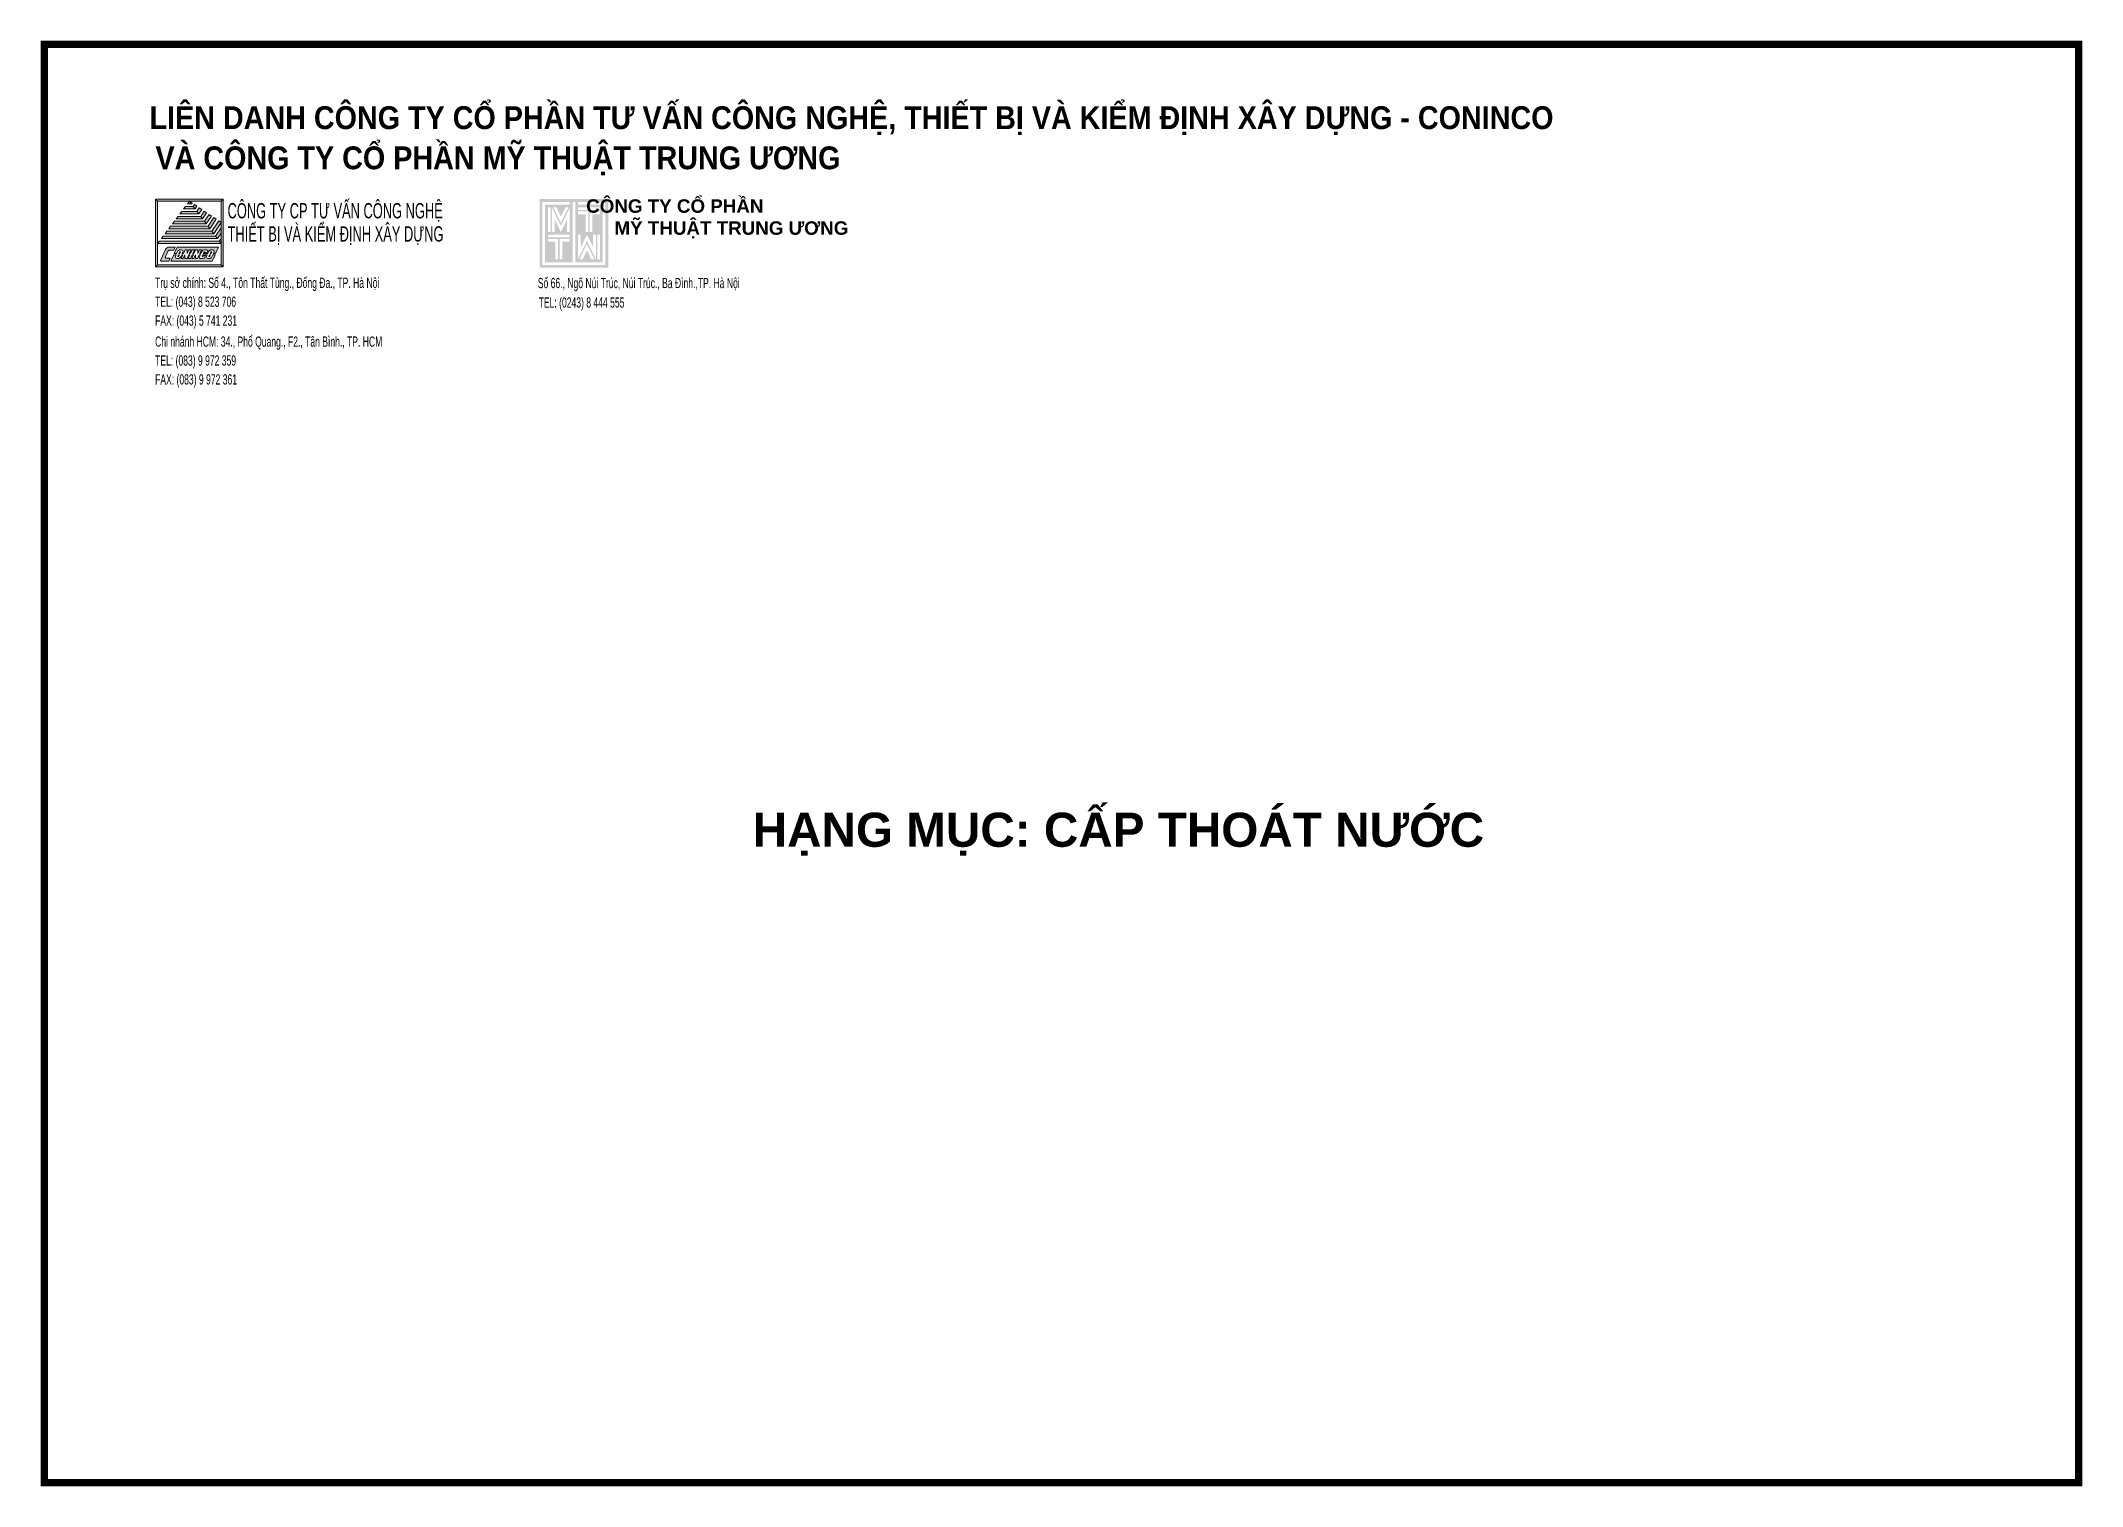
# Paper-space layout 'bia lot' of a CAD drawing. Header units: millimetres. Extents: x -470 to 126, y -326 to 96.
import ezdxf
from ezdxf.enums import TextEntityAlignment as Align

# ---------------------------------------------------------------- set-up
doc = ezdxf.new("R2010")
doc.units = ezdxf.units.MM
for name, color, linetype, lineweight in [('7', 7, 'Continuous', 20), ('A-KÝ HIỆU', 40, 'Continuous', 20), ('A1-KÝ HIỆU', 40, 'Continuous', 20), ('A1-TEXT', 9, 'Continuous', 18), ('i_Khung ten', 4, 'Continuous', 20), ('T', 8, 'Continuous', 13)]:
    doc.layers.add(name, color=color, linetype=linetype, lineweight=lineweight)
doc.layers.add('tongchieudai', color=7, linetype='Continuous')
doc.styles.add('Arial', font='arial.ttf')
doc.styles.add('ARIAL-BD', font='arialbd.ttf')
doc.styles.add('style8', font='')
doc.styles.add('V1', font='')
doc.styles.get('style8').set_extended_font_data('.VnHelvetInsH', bold=True)
doc.styles.get('V1').set_extended_font_data('.VnArialH', bold=True)

# ---------------------------------------------------------------- blocks, each defined once
blk = doc.blocks.new('A$C4EFA0292')
h = blk.add_hatch(color=0)
h.paths.add_polyline_path([(-0.3, 4.29), (0.3, 4.29), (0, 4.69)])
h.paths.add_polyline_path([(0.39, 4.43), (0, 4.69), (0.3, 4.29)])
h.paths.add_polyline_path([(4.69, 4.69), (5, 5), (-5, 5), (-4.69, 4.69)])
h.paths.add_polyline_path([(4.69, -4.69), (5, -5), (5, 5), (4.69, 4.69)])
h.paths.add_polyline_path([(-4.69, 4.69), (-5, 5), (-5, -5), (-4.69, -4.69)])
h.paths.add_polyline_path([(5, -5), (4.69, -4.69), (-4.69, -4.69), (-5, -5)])
h.paths.add_polyline_path([(0.34, -3.76), (0.59, -3.2), (0.43, -3.2), (0.17, -3.76), (-0.17, -3.76), (0.08, -3.2), (-0.09, -3.2), (-0.34, -3.76), (-0.65, -3.76), (-0.65, -3.2), (-0.9, -3.76), (-1.21, -3.76), (-0.96, -3.2), (-1.13, -3.2), (-1.27, -3.5, -0.293611), (-1.67, -3.76), (-1.87, -3.76, -0.546059), (-2.07, -3.45), (-1.96, -3.2), (-2.3, -3.2), (-2.75, -4.18), (3.36, -4.18), (3.81, -3.2), (3.46, -3.2), (3.33, -3.5, -0.293611), (2.93, -3.76), (2.72, -3.76, -0.546059), (2.52, -3.45), (2.64, -3.2), (1.98, -3.2), (1.87, -3.43, 0.750604), (1.91, -3.47, 0.385557), (2.02, -3.42), (2.06, -3.33), (2.4, -3.33), (2.29, -3.57, -0.293611), (2.01, -3.76), (1.63, -3.76, -0.546059), (1.48, -3.53), (1.64, -3.2), (1.46, -3.2), (1.21, -3.76), (0.9, -3.76), (0.9, -3.2), (0.65, -3.76)])
h.paths.add_polyline_path([(-1.79, -2.07), (-2.23, -3.04), (-1.89, -3.04), (-1.75, -2.75, -0.293611), (-1.35, -2.49), (-1.15, -2.49, -0.546059), (-0.95, -2.8), (-1.06, -3.04), (-0.89, -3.04), (-0.64, -2.49), (-0.33, -2.49), (-0.33, -3.04), (-0.07, -2.49), (0.24, -2.49), (-0.02, -3.04), (0.16, -3.04), (0.4, -2.5), (0.75, -2.5), (0.5, -3.04), (0.66, -3.04), (0.92, -2.49), (1.23, -2.49), (1.23, -3.04), (1.48, -2.49), (1.79, -2.49), (1.54, -3.04), (1.71, -3.04), (1.88, -2.67, -0.293611), (2.16, -2.49), (2.55, -2.49, -0.546059), (2.69, -2.71), (2.6, -2.91), (2.25, -2.91), (2.3, -2.81, 0.750604), (2.26, -2.78, 0.385557), (2.15, -2.82), (2.05, -3.04), (2.71, -3.04), (2.84, -2.75, -0.293611), (3.24, -2.49), (3.45, -2.49, -0.546059), (3.65, -2.8), (3.54, -3.04), (3.88, -3.04), (4.32, -2.07)])
h.paths.add_polyline_path([(-2.28, -2.51), (-2.08, -2.07), (-2.96, -2.07, 0.293611), (-3.52, -2.43), (-4.23, -3.98, 0.546059), (-4.1, -4.18), (-3.04, -4.18), (-2.84, -3.74), (-3.4, -3.74, -0.546059), (-3.54, -3.52), (-3.16, -2.69, -0.293611), (-2.87, -2.51)])
h.paths.add_polyline_path([(-1.44, -2.82), (-1.54, -3.04), (-1.4, -3.04), (-1.3, -2.81, 0.750604), (-1.34, -2.78, 0.385557)])
h.paths.add_polyline_path([(-1.48, -3.2), (-1.62, -3.2), (-1.72, -3.43, 0.750604), (-1.68, -3.47, 0.385557), (-1.58, -3.42)], flags=17)
h.paths.add_polyline_path([(3.3, -2.81, 0.750604), (3.26, -2.78, 0.385557), (3.15, -2.82), (3.05, -3.04), (3.19, -3.04)], flags=17)
h.paths.add_polyline_path([(3.12, -3.2), (2.98, -3.2), (2.87, -3.43, 0.750604), (2.91, -3.47, 0.385557), (3.02, -3.42)], flags=17)
h.paths.add_polyline_path([(4.69, -1.56), (4.41, -1.2), (-4.41, -1.2), (-4.69, -1.56)])
h.paths.add_polyline_path([(4.69, -0.79), (4.41, -1.2), (4.69, -1.56)])
h.paths.add_polyline_path([(4.69, -0.01), (4.69, 0.77), (3.86, -0.47), (4.14, -0.83)])
h.paths.add_polyline_path([(-3.86, -0.47), (-4.14, -0.83), (4.14, -0.83), (3.86, -0.47)])
h.paths.add_polyline_path([(3.59, -0.1), (3.32, 0.27), (-3.32, 0.27), (-3.59, -0.1)])
h.paths.add_polyline_path([(3.59, -0.1), (4.69, 1.55), (4.69, 1.56), (4.34, 1.8), (3.32, 0.27)])
h.paths.add_polyline_path([(3.98, 2.04), (3.62, 2.27), (2.77, 1), (3.04, 0.63)])
h.paths.add_polyline_path([(3.04, 0.63), (2.77, 1), (-2.77, 1), (-3.04, 0.63)])
h.paths.add_polyline_path([(2.49, 1.36), (2.22, 1.73), (-2.22, 1.73), (-2.49, 1.36)])
h.paths.add_polyline_path([(2.49, 1.36), (3.26, 2.51), (2.9, 2.75), (2.22, 1.73)])
h.paths.add_polyline_path([(1.95, 2.09), (2.54, 2.99), (2.19, 3.23), (1.67, 2.46)])
h.paths.add_polyline_path([(-1.67, 2.46), (-1.95, 2.09), (1.95, 2.09), (1.67, 2.46)])
h.paths.add_polyline_path([(1.83, 3.47), (1.47, 3.71), (1.12, 3.19), (1.4, 2.82)])
h.paths.add_polyline_path([(1.4, 2.82), (1.12, 3.19), (-1.12, 3.19), (-1.4, 2.82)])
h.paths.add_polyline_path([(0.85, 3.56), (1.11, 3.95), (0.75, 4.19), (0.57, 3.92)])
h.paths.add_polyline_path([(0.85, 3.56), (0.57, 3.92), (-0.57, 3.92), (-0.85, 3.56)])
at = {"color": 0}
for points in [[(5, 5), (-5, 5), (-4.69, 4.69), (4.69, 4.69), (5, 5)], [(-4.69, 4.69), (-5, 5), (-5, -5), (-4.69, -4.69), (-4.69, 4.69)], [(1.12, 3.19), (-1.12, 3.19), (-1.4, 2.82), (1.4, 2.82), (1.12, 3.19)], [(0.57, 3.92), (-0.57, 3.92), (-0.85, 3.56), (0.85, 3.56), (0.57, 3.92)], [(0, 4.69), (-0.3, 4.29), (0.3, 4.29), (0, 4.69)], [(0.39, 4.43), (0, 4.69), (0.3, 4.29), (0.39, 4.43)], [(1.11, 3.95), (0.75, 4.19), (0.57, 3.92), (0.85, 3.56), (1.11, 3.95)], [(1.83, 3.47), (1.47, 3.71), (1.12, 3.19), (1.4, 2.82), (1.83, 3.47)], [(2.54, 2.99), (2.19, 3.23), (1.67, 2.46), (1.95, 2.09), (2.54, 2.99)], [(5, 5), (4.69, 4.69), (4.69, -4.69), (5, -5), (5, 5)], [(3.32, 0.27), (-3.32, 0.27), (-3.59, -0.1), (3.59, -0.1), (3.32, 0.27)], [(2.77, 1), (-2.77, 1), (-3.04, 0.63), (3.04, 0.63), (2.77, 1)], [(2.22, 1.73), (-2.22, 1.73), (-2.49, 1.36), (2.49, 1.36), (2.22, 1.73)], [(1.67, 2.46), (-1.67, 2.46), (-1.95, 2.09), (1.95, 2.09), (1.67, 2.46)], [(3.26, 2.51), (2.9, 2.75), (2.22, 1.73), (2.49, 1.36), (3.26, 2.51)], [(3.98, 2.04), (3.62, 2.27), (2.77, 1), (3.04, 0.63), (3.98, 2.04)], [(4.69, 1.55), (4.69, 1.56), (4.34, 1.8), (3.32, 0.27), (3.59, -0.1), (4.69, 1.55)], [(4.69, -0.01), (4.69, 0.77), (3.86, -0.47), (4.14, -0.83), (4.69, -0.01)], [(4.41, -1.2), (-4.41, -1.2), (-4.69, -1.56), (4.69, -1.56), (4.41, -1.2)], [(3.86, -0.47), (-3.86, -0.47), (-4.14, -0.83), (4.14, -0.83), (3.86, -0.47)], [(4.69, -0.79), (4.41, -1.2), (4.69, -1.56), (4.69, -0.79)], [(4.69, -4.69), (-4.69, -4.69), (-5, -5), (5, -5), (4.69, -4.69)]]:
    blk.add_lwpolyline(points, close=True, dxfattribs=at)
for points in [[(-2.08, -2.07), (-2.96, -2.07, 0.293611), (-3.52, -2.43), (-4.23, -3.98, 0.546059), (-4.1, -4.18), (-3.04, -4.18), (-2.84, -3.74), (-3.4, -3.74, -0.546059), (-3.54, -3.52), (-3.16, -2.69, -0.293611), (-2.87, -2.51), (-2.28, -2.51), (-2.08, -2.07)], [(4.32, -2.07), (-1.79, -2.07), (-2.23, -3.04), (-1.89, -3.04), (-1.75, -2.75, -0.293611), (-1.35, -2.49), (-1.15, -2.49, -0.546059), (-0.95, -2.8), (-1.06, -3.04), (-0.89, -3.04), (-0.64, -2.49), (-0.33, -2.49), (-0.33, -3.04), (-0.07, -2.49), (0.24, -2.49), (-0.02, -3.04), (0.16, -3.04), (0.4, -2.5), (0.75, -2.5), (0.5, -3.04), (0.66, -3.04), (0.92, -2.49), (1.23, -2.49), (1.23, -3.04), (1.48, -2.49), (1.79, -2.49), (1.54, -3.04), (1.71, -3.04), (1.88, -2.67, -0.293611), (2.16, -2.49), (2.55, -2.49, -0.546059), (2.69, -2.71), (2.6, -2.91), (2.25, -2.91), (2.3, -2.81, 0.546059), (2.27, -2.77), (2.23, -2.77, 0.293611), (2.15, -2.82), (2.05, -3.04), (2.71, -3.04), (2.84, -2.75, -0.293611), (3.24, -2.49), (3.45, -2.49, -0.546059), (3.65, -2.8), (3.54, -3.04), (3.88, -3.04), (4.32, -2.07)], [(-1.32, -2.77, -0.546059), (-1.3, -2.81), (-1.4, -3.04), (-1.54, -3.04), (-1.44, -2.82, -0.293611), (-1.37, -2.77), (-1.32, -2.77, -0.546059)], [(3.27, -2.77, -0.546059), (3.3, -2.81), (3.19, -3.04), (3.05, -3.04), (3.15, -2.82, -0.293611), (3.23, -2.77), (3.27, -2.77, -0.546059)], [(1.9, -3.47, -0.546059), (1.87, -3.43), (1.98, -3.2), (2.64, -3.2), (2.52, -3.45, 0.546059), (2.72, -3.76), (2.93, -3.76, 0.293611), (3.33, -3.5), (3.46, -3.2), (3.81, -3.2), (3.36, -4.18), (-2.75, -4.18), (-2.3, -3.2), (-1.96, -3.2), (-2.07, -3.45, 0.546059), (-1.87, -3.76), (-1.67, -3.76, 0.293611), (-1.27, -3.5), (-1.13, -3.2), (-0.96, -3.2), (-1.21, -3.76), (-0.9, -3.76), (-0.65, -3.2), (-0.65, -3.76), (-0.34, -3.76), (-0.09, -3.2), (0.08, -3.2), (-0.17, -3.76), (0.17, -3.76), (0.43, -3.2), (0.59, -3.2), (0.34, -3.76), (0.65, -3.76), (0.9, -3.2), (0.9, -3.76), (1.21, -3.76), (1.46, -3.2), (1.64, -3.2), (1.48, -3.53, 0.546059), (1.63, -3.76), (2.01, -3.76, 0.293611), (2.29, -3.57), (2.4, -3.33), (2.06, -3.33), (2.02, -3.42, -0.293611), (1.94, -3.47), (1.9, -3.47, -0.546059)], [(-1.48, -3.2), (-1.62, -3.2), (-1.72, -3.43, 0.546055), (-1.7, -3.47, 0.000001), (-1.7, -3.47, 0.000002), (-1.7, -3.47), (-1.7, -3.47), (-1.65, -3.47, 0.293611), (-1.58, -3.42), (-1.48, -3.2)], [(2.9, -3.47, -0.546059), (2.87, -3.43), (2.98, -3.2), (3.12, -3.2), (3.02, -3.42, -0.293611), (2.94, -3.47), (2.9, -3.47, -0.546059)]]:
    blk.add_lwpolyline(points, format="xyb", close=True, dxfattribs=at)
blk = doc.blocks.new('A$C02ff2af9')
at = {"layer": 'A1-KÝ HIỆU', "lineweight": -3, "xscale": 1.976931280405455, "yscale": 1.976931280405455, "zscale": 1.976931280405455}
blk.add_blockref('A$C4EFA0292', (9.58, -9.58), dxfattribs=at)
at = {"layer": 'A1-TEXT', "style": 'Arial', "width": 0.6}
for s, height, p in [('CÔNG TY CP TƯ VẤN CÔNG NGHỆ', 4.4784, (20.73, -5.31)), ('THIẾT BỊ VÀ KIỂM ĐỊNH XÂY DỰNG', 4.4784, (20.73, -12.09)), ('Trụ sở chính: Số 4., Tôn Thất Tùng., Đống Đa., TP. Hà Nội', 2.9856, (-0.43, -25.61)), ('TEL: (043) 8 523 706', 2.9856, (-0.43, -31.13)), ('FAX: (043) 5 741 231', 2.9856, (-0.43, -36.65)), ('Chi nhánh HCM: 34., Phổ Quang., F2., Tân Bình., TP. HCM', 2.9856, (-0.43, -42.78)), ('TEL: (083) 9 972 359', 2.9856, (-0.43, -48.3)), ('FAX: (083) 9 972 361', 2.9856, (-0.43, -53.82))]:
    blk.add_text(s, height=height, dxfattribs=at).set_placement(p)
blk = doc.blocks.new('A$Ced824db0')
at = {"layer": '7'}
h = blk.add_hatch(color=30, dxfattribs=at)
h.paths.add_polyline_path([(132.19, 0), (112.18, 0), (112.18, -20.01), (132.19, -20.01)])
h.paths.add_polyline_path([(127.59, -9.6), (126.79, -9.6), (126.79, -3.6), (129.79, -3.6), (129.79, -4.4), (127.59, -4.4)], flags=16)
h.paths.add_polyline_path([(130.59, -1.6), (123.39, -1.6), (123.39, -0.8), (131.39, -0.8), (131.39, -19.21), (112.98, -19.21), (112.98, -0.8), (120.98, -0.8), (120.98, -1.6), (113.78, -1.6), (113.78, -18.41), (121.79, -18.41), (121.79, -0.8), (122.59, -0.8), (122.59, -18.41), (130.59, -18.41)], flags=16)
h.paths.add_polyline_path([(126.39, -9.6), (125.59, -9.6), (125.59, -4.4), (123.39, -4.4), (123.39, -3.6), (126.39, -3.6)], flags=16)
h.paths.add_polyline_path([(123.39, -3.2), (123.39, -2.4), (129.79, -2.4), (129.79, -3.2)], flags=16)
h.paths.add_polyline_path([(128.99, -10.4), (129.79, -10.4), (129.79, -17.61), (128.99, -17.61)], flags=16)
h.paths.add_polyline_path([(128.59, -10.4), (128.59, -17.5), (125.99, -12.22), (123.39, -17.5), (123.39, -10.4), (124.19, -10.4), (124.19, -14.06), (125.99, -10.4), (127.79, -14.06), (127.79, -10.4)], flags=16)
h.paths.add_polyline_path([(125.99, -13.12), (128.2, -17.61), (127.3, -17.61), (125.99, -14.93), (124.67, -17.61), (123.78, -17.61)], flags=16)
h.paths.add_polyline_path([(120.98, -9.6), (120.18, -9.6), (120.18, -5.95), (118.38, -9.6), (116.58, -5.95), (116.58, -9.6), (115.78, -9.6), (115.78, -2.51), (118.38, -7.79), (120.98, -2.51)], flags=16)
h.paths.add_polyline_path([(120.98, -10.4), (120.98, -11.2), (114.58, -11.2), (114.58, -10.4)], flags=16)
h.paths.add_polyline_path([(118.38, -6.89), (116.17, -2.4), (117.07, -2.4), (118.38, -5.07), (119.7, -2.4), (120.59, -2.4)], flags=16)
h.paths.add_polyline_path([(120.98, -11.6), (120.98, -12.41), (118.78, -12.41), (118.78, -17.61), (117.98, -17.61), (117.98, -11.6)], flags=16)
h.paths.add_polyline_path([(117.58, -11.6), (117.58, -17.61), (116.78, -17.61), (116.78, -12.41), (114.58, -12.41), (114.58, -11.6)], flags=16)
h.paths.add_polyline_path([(115.38, -9.6), (114.58, -9.6), (114.58, -2.4), (115.38, -2.4)], flags=16)
at = {"layer": '7', "style": 'style8'}
blk.add_text('C«ng ty cæ phÇn', height=3.9243, dxfattribs=at).set_placement((151.65, -3.98), align=Align.CENTER)
blk.add_text('mü thuËt trung \xad¬ng', height=3.9243, dxfattribs=at).set_placement((134.03, -10.4))
at = {"layer": 'A1-TEXT', "style": 'Arial', "width": 0.6}
for s, p in [('Số 66., Ngõ Núi Trúc, Núi Trúc., Ba Đình.,TP. Hà Nội', (111.64, -25.99)), ('TEL: (0243) 8 444 555   ', (111.89, -31.68))]:
    blk.add_text(s, height=2.9856, dxfattribs=at).set_placement(p)

psp = doc.layouts.new('bia lot')

# ---------------------------------------------------------------- linework, layer by layer
at = {"layer": 'i_Khung ten', "const_width": 2.06}
psp.add_lwpolyline([(-469.14, -325.08), (-469.14, 94.92), (124.93, 94.92), (124.93, -325.08)], close=True, dxfattribs=at)
at = {"layer": 'tongchieudai', "color": 2}
psp.add_lwpolyline([(-469.07, 94.92), (124.93, 94.92), (124.93, -325.08), (-469.07, -325.08)], close=True, dxfattribs=at)

# ---------------------------------------------------------------- block references
at = {"layer": 'A-KÝ HIỆU'}
for name, p in [('A$C02ff2af9', (-436.37, 49.41)), ('A$Ced824db0', (-436.68, 49.72))]:
    psp.add_blockref(name, p, dxfattribs=at)

# ---------------------------------------------------------------- texts
at = {"layer": 'T', "style": 'V1', "width": 0.9}
for s, p in [('LI£N DANH C¤NG TY cæ phÇn T¦ VÊN C¤NG NGHÖ, THIÕT BÞ Vµ KIÓM §ÞNH X¢Y DùNG - CONINCO ', (-232.26, 76.85)), ('vµ c«ng ty cæ phÇn mü thuËt trung \xad¬ng', (-336.68, 65.12))]:
    psp.add_text(s, height=6.6718, dxfattribs=at).set_placement(p, align=Align.TOP_CENTER)
at = {"layer": 'T', "style": 'ARIAL-BD'}
psp.add_text('HẠNG MỤC: CẤP THOÁT NƯỚC', height=9.963, dxfattribs=at).set_placement((-155.49, -129.44), align=Align.TOP_CENTER)

doc.saveas('drawing.dxf')
